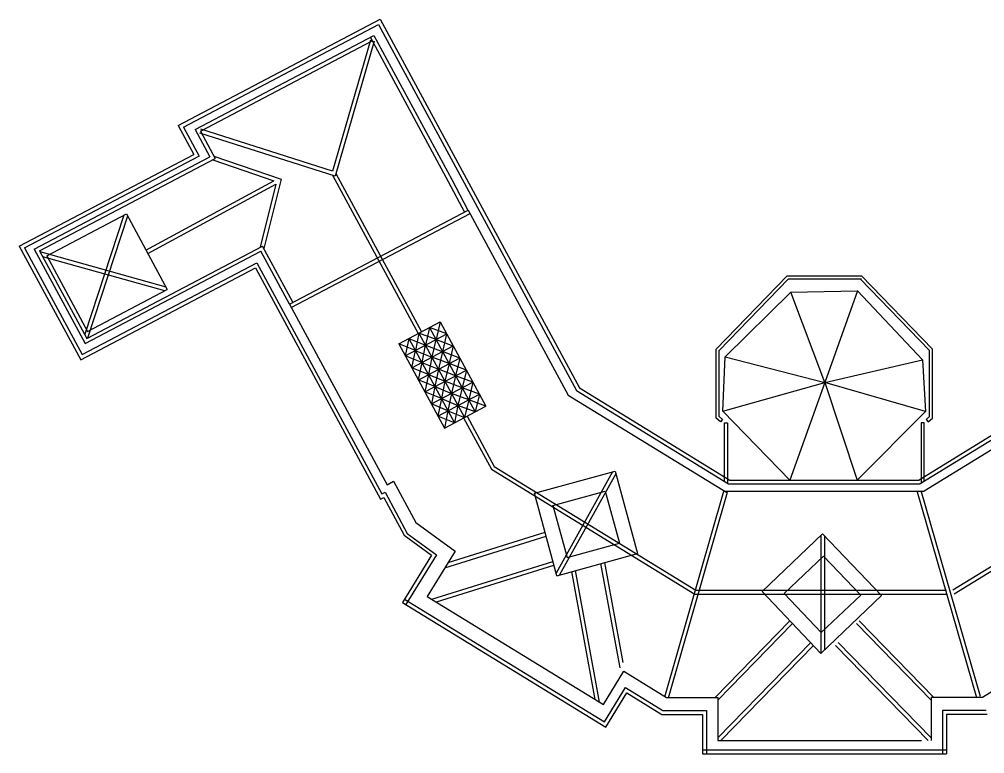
# Model space of a CAD drawing. Extents: x -2888 to 8486, y -2377 to 1555.
# Drawn here: x 1247.8 to 1743.6, y -704.6 to -327.6 of the extents above; entities that cross this region are included whole.
import ezdxf

# ---------------------------------------------------------------- set-up
doc = ezdxf.new("R2010")
doc.units = 0
doc.layers.add('MIMIC_SIZE', color=7, linetype='CONTINUOUS')

msp = doc.modelspace()

# ---------------------------------------------------------------- linework, layer by layer
at = {"layer": 'MIMIC_SIZE', "color": 1}
for p, q in [((1329.471, -382.068), (1433.146, -327.559)), ((1332.193, -382.897), (1432.327, -330.249)), ((1432.327, -330.249), (1533.985, -518.203)), ((1433.146, -327.559), (1535.489, -516.779)), ((1338.076, -384.168), (1429.888, -335.897)), ((1428.129, -336.848), (1468.114, -410.775)), ((1429.888, -335.897), (1469.873, -409.824)), ((1340.798, -384.997), (1429.069, -338.587)), ((1428.109, -338.309), (1408.674, -405.514)), ((1430.03, -338.865), (1410.025, -408.042)), ((1329.471, -382.068), (1337.516, -396.942)), ((1332.193, -382.897), (1340.238, -397.771)), ((1338.076, -384.168), (1345.686, -398.237)), ((1410.025, -408.042), (1340.496, -385.95)), ((1340.798, -384.997), (1348.408, -399.066)), ((1408.674, -405.514), (1341.101, -384.044)), ((1247.822, -444.101), (1337.516, -396.942)), ((1250.544, -444.929), (1340.367, -397.703)), ((1255.518, -445.645), (1345.686, -398.237)), ((1258.24, -446.473), (1348.408, -399.066)), ((1347.192, -399.705), (1378.558, -410.508)), ((1347.705, -397.766), (1382.228, -409.656)), ((1312.842, -446.051), (1378.558, -410.508)), ((1382.228, -409.656), (1373.41, -445.291)), ((1408.586, -407.584), (1452.582, -488.927)), ((1410.402, -406.738), (1454.352, -487.996)), ((1468.102, -410.754), (1476.402, -426.539)), ((1469.873, -409.824), (1478.172, -425.608)), ((1313.794, -447.81), (1379.523, -412.26)), ((1379.523, -412.26), (1371.519, -444.607)), ((1386.546, -473.783), (1478.357, -425.511)), ((1478.357, -425.511), (1529.735, -520.502)), ((1261.897, -449.001), (1302.805, -427.493)), ((1301.532, -428.162), (1281.403, -489.298)), ((1303.459, -428.703), (1282.878, -491.212)), ((1302.805, -427.493), (1323.832, -466.369)), ((1387.497, -475.542), (1479.309, -427.27)), ((1247.822, -444.101), (1279.354, -502.401)), ((1250.544, -444.929), (1280.173, -499.711)), ((1255.518, -445.645), (1281.716, -494.082)), ((1282.535, -491.392), (1372.703, -443.985)), ((1388.305, -472.831), (1372.703, -443.985)), ((1258.24, -446.473), (1282.535, -491.392)), ((1323.169, -465.145), (1258.536, -447.02)), ((1322.543, -467.046), (1259.86, -449.469)), ((1261.897, -449.001), (1282.923, -487.877)), ((1281.716, -494.082), (1371.884, -446.675)), ((1386.546, -473.783), (1371.884, -446.675)), ((1279.354, -502.401), (1369.048, -455.242)), ((1280.173, -499.711), (1369.867, -452.552)), ((1369.048, -455.242), (1433.274, -573.988)), ((1369.867, -452.552), (1434.082, -571.278)), ((1605.662, -496.955), (1642.262, -459.286)), ((1607.252, -497.6), (1642.934, -460.875)), ((1642.262, -459.286), (1680.283, -459.286)), ((1642.934, -460.875), (1680.283, -460.875)), ((1715.294, -497.6), (1679.611, -460.875)), ((1716.883, -496.955), (1680.283, -459.286)), ((1282.923, -487.877), (1323.832, -466.369)), ((1644.038, -467.665), (1610.276, -500.837)), ((1644.038, -467.665), (1678.368, -466.907)), ((1661.487, -514.106), (1644.038, -467.665)), ((1678.368, -466.907), (1661.487, -514.106)), ((1711.622, -502.357), (1678.368, -466.907)), ((1386.546, -473.783), (1436.726, -566.56)), ((1442.7, -494.123), (1464.02, -482.913)), ((1458.53, -485.8), (1456.388, -494.874)), ((1458.53, -485.8), (1481.958, -529.115)), ((1467.366, -489.101), (1458.53, -485.8)), ((1464.02, -482.913), (1461.877, -491.987)), ((1464.02, -482.913), (1487.447, -526.228)), ((1446.047, -500.31), (1467.366, -489.101)), ((1453.041, -488.686), (1451.217, -497.592)), ((1453.041, -488.686), (1476.468, -532.001)), ((1461.877, -491.987), (1453.041, -488.686)), ((1467.293, -489.14), (1465.151, -498.214)), ((1442.7, -494.123), (1466.128, -537.438)), ((1451.217, -497.592), (1442.7, -494.123)), ((1447.87, -491.404), (1446.047, -500.31)), ((1447.87, -491.404), (1471.298, -534.719)), ((1447.87, -491.404), (1456.388, -494.874)), ((1449.394, -506.498), (1470.713, -495.289)), ((1456.314, -494.912), (1454.491, -503.818)), ((1465.151, -498.214), (1456.314, -494.912)), ((1461.804, -492.026), (1459.661, -501.1)), ((1470.64, -495.328), (1461.804, -492.026)), ((1470.713, -495.289), (1468.571, -504.363)), ((1454.491, -503.818), (1445.974, -500.349)), ((1451.144, -497.631), (1449.321, -506.537)), ((1451.144, -497.631), (1459.661, -501.1)), ((1465.224, -498.175), (1463.081, -507.249)), ((1474.06, -501.477), (1465.224, -498.175)), ((1605.662, -532.306), (1605.662, -496.955)), ((1607.252, -531.577), (1607.252, -497.6)), ((1715.294, -531.577), (1715.294, -497.6)), ((1716.883, -532.306), (1716.883, -496.955)), ((1452.594, -512.763), (1473.914, -501.554)), ((1454.564, -503.78), (1452.741, -512.686)), ((1454.564, -503.78), (1463.081, -507.249)), ((1459.734, -501.061), (1457.911, -509.968)), ((1468.571, -504.363), (1459.734, -501.061)), ((1468.571, -504.363), (1466.428, -513.437)), ((1477.407, -507.665), (1468.571, -504.363)), ((1474.06, -501.477), (1471.917, -510.551)), ((1609.115, -528.755), (1610.276, -500.837)), ((1610.276, -500.837), (1661.487, -514.106)), ((1661.487, -514.106), (1711.622, -502.357)), ((1711.622, -502.357), (1713.175, -528.989)), ((1457.911, -509.968), (1449.394, -506.498)), ((1456.087, -518.874), (1477.407, -507.665)), ((1457.911, -509.968), (1456.087, -518.874)), ((1457.911, -509.968), (1466.428, -513.437)), ((1463.081, -507.249), (1461.258, -516.156)), ((1471.917, -510.551), (1463.081, -507.249)), ((1471.917, -510.551), (1469.775, -519.625)), ((1480.754, -513.853), (1471.917, -510.551)), ((1477.407, -507.665), (1475.264, -516.739)), ((1461.258, -516.156), (1452.741, -512.686)), ((1459.434, -525.062), (1480.754, -513.853)), ((1466.428, -513.437), (1464.604, -522.343)), ((1475.264, -516.739), (1466.428, -513.437)), ((1480.754, -513.853), (1478.611, -522.927)), ((1609.115, -528.755), (1661.487, -514.106)), ((1661.487, -514.106), (1643.601, -564.117)), ((1661.487, -514.106), (1678.043, -564.117)), ((1713.175, -528.989), (1661.487, -514.106)), ((1790.734, -514.566), (1709.941, -564.117)), ((1464.604, -522.343), (1456.087, -518.874)), ((1461.258, -516.156), (1459.434, -525.062)), ((1461.258, -516.156), (1469.775, -519.625)), ((1462.781, -531.25), (1484.1, -520.041)), ((1469.775, -519.625), (1467.951, -528.531)), ((1478.611, -522.927), (1469.775, -519.625)), ((1475.264, -516.739), (1473.122, -525.813)), ((1484.1, -520.041), (1475.264, -516.739)), ((1484.1, -520.041), (1481.958, -529.115)), ((1529.735, -520.502), (1611.499, -570.648)), ((1533.985, -518.203), (1612.11, -566.117)), ((1535.489, -516.779), (1612.674, -564.117)), ((1792.237, -515.99), (1710.505, -566.117)), ((1795.433, -518.937), (1712.452, -569.829)), ((1467.951, -528.531), (1459.434, -525.062)), ((1464.604, -522.343), (1462.781, -531.25)), ((1464.604, -522.343), (1473.122, -525.813)), ((1478.611, -522.927), (1476.468, -532.001)), ((1487.447, -526.228), (1478.611, -522.927)), ((1466.128, -537.438), (1487.447, -526.228)), ((1467.951, -528.531), (1466.128, -537.438)), ((1467.951, -528.531), (1476.468, -532.001)), ((1473.122, -525.813), (1471.298, -534.719)), ((1481.958, -529.115), (1473.122, -525.813)), ((1643.601, -564.117), (1609.115, -528.755)), ((1678.043, -564.117), (1713.175, -528.989)), ((1471.298, -534.719), (1462.781, -531.25)), ((1475.963, -532.158), (1490.281, -558.628)), ((1477.78, -531.311), (1491.784, -557.204)), ((1607.881, -534.217), (1605.662, -532.306)), ((1608.918, -533.012), (1607.252, -531.577)), ((1608.918, -533.012), (1607.881, -534.217)), ((1610.025, -564.881), (1610.025, -534.752)), ((1610.025, -534.752), (1611.615, -534.752)), ((1611.615, -534.752), (1611.615, -565.834)), ((1712.521, -534.752), (1710.931, -534.752)), ((1710.931, -534.752), (1710.931, -565.834)), ((1712.521, -564.881), (1712.521, -534.752)), ((1713.627, -533.012), (1715.294, -531.577)), ((1713.627, -533.012), (1714.665, -534.217)), ((1714.665, -534.217), (1716.883, -532.306)), ((1490.281, -558.628), (1594.719, -622.681)), ((1491.784, -557.204), (1595.283, -620.681)), ((1512.339, -570.879), (1553.806, -559.561)), ((1552.456, -559.929), (1523.525, -611.862)), ((1553.806, -559.561), (1565.369, -601.922)), ((1833.773, -555.4), (1727.332, -620.681)), ((1835.302, -556.809), (1727.897, -622.681)), ((1436.726, -566.56), (1440.077, -564.747)), ((1440.077, -564.747), (1451.503, -585.872)), ((1554.183, -560.94), (1525.252, -612.872)), ((1612.674, -564.117), (1709.941, -564.117)), ((1521.837, -577.251), (1548.782, -569.896)), ((1548.782, -569.896), (1556.07, -596.597)), ((1579.273, -675.426), (1609.653, -569.829)), ((1609.653, -569.829), (1712.452, -569.829)), ((1612.11, -566.117), (1710.505, -566.117)), ((1741.434, -675.329), (1711.054, -569.732)), ((1433.274, -573.988), (1435.033, -573.037)), ((1434.082, -571.278), (1435.674, -570.416)), ((1435.033, -573.037), (1445.508, -592.403)), ((1435.674, -570.416), (1447.1, -591.542)), ((1523.902, -613.241), (1512.339, -570.879)), ((1581.195, -675.979), (1611.575, -570.382)), ((1739.512, -675.882), (1709.132, -570.285)), ((1521.837, -577.251), (1529.125, -603.952)), ((1451.503, -585.872), (1471.658, -600.651)), ((1445.508, -592.403), (1459.545, -602.696)), ((1447.1, -591.542), (1462.024, -602.485)), ((1466.434, -609.141), (1518.344, -592.878)), ((1468.032, -606.545), (1517.817, -590.947)), ((1629.254, -621.305), (1660.391, -591.672)), ((1659.391, -592.624), (1659.391, -652.972)), ((1660.391, -591.672), (1690.663, -623.481)), ((1661.391, -592.723), (1661.391, -651.339)), ((1529.125, -603.952), (1556.07, -596.597)), ((1459.545, -602.696), (1444.564, -627.047)), ((1462.024, -602.485), (1446.268, -628.095)), ((1471.658, -600.651), (1457.359, -623.892)), ((1523.902, -613.241), (1565.369, -601.922)), ((1640.638, -622.409), (1660.87, -603.154)), ((1660.87, -603.154), (1679.951, -623.204)), ((1459.749, -625.358), (1521.895, -605.888)), ((1462.011, -626.746), (1522.422, -607.819)), ((1556.328, -660.476), (1546.5, -606.974)), ((1557.88, -657.852), (1548.454, -606.539)), ((1543.587, -676.776), (1531.533, -611.158)), ((1545.878, -678.181), (1533.469, -610.629)), ((1457.359, -623.892), (1547.787, -679.352)), ((1594.719, -622.681), (1723.923, -622.681)), ((1595.283, -620.681), (1723.923, -620.681)), ((1659.526, -653.114), (1629.254, -621.305)), ((1640.638, -622.409), (1659.719, -642.459)), ((1659.526, -653.114), (1690.663, -623.481)), ((1659.719, -642.459), (1679.951, -623.204)), ((1444.564, -627.047), (1549.003, -691.099)), ((1445.61, -625.342), (1548.343, -688.348)), ((1605.23, -675.702), (1643.595, -636.374)), ((1606.627, -677.134), (1644.974, -637.823)), ((1716.051, -677.134), (1677.703, -637.823)), ((1717.448, -675.702), (1679.083, -636.374)), ((1606.627, -696.435), (1654.272, -647.593)), ((1608.024, -697.867), (1655.652, -649.043)), ((1714.654, -697.867), (1667.026, -649.043)), ((1716.051, -696.435), (1668.406, -647.593)), ((1547.787, -679.352), (1558.283, -662.24)), ((1558.283, -662.24), (1580.234, -675.702)), ((1764.395, -662.24), (1742.444, -675.702)), ((1548.343, -688.348), (1559.161, -670.709)), ((1549.003, -691.099), (1559.821, -673.46)), ((1559.161, -670.709), (1578.339, -682.471)), ((1559.821, -673.46), (1577.774, -684.471)), ((1580.234, -675.702), (1606.627, -675.702)), ((1606.627, -675.702), (1606.627, -697.867)), ((1742.444, -675.702), (1716.051, -675.702)), ((1716.051, -675.702), (1716.051, -697.867)), ((1578.339, -682.471), (1600.755, -682.471)), ((1600.755, -682.471), (1600.755, -704.636)), ((1744.339, -682.471), (1721.923, -682.471)), ((1721.923, -682.471), (1721.923, -704.636)), ((1577.774, -684.471), (1598.755, -684.471)), ((1598.755, -684.471), (1598.755, -704.636)), ((1744.904, -684.471), (1723.923, -684.471)), ((1723.923, -684.471), (1723.923, -704.636)), ((1606.627, -697.867), (1711.232, -697.867)), ((1598.755, -702.636), (1723.923, -702.636)), ((1598.755, -704.636), (1723.923, -704.636))]:
    msp.add_line(p, q, dxfattribs=at)

doc.saveas('drawing.dxf')
